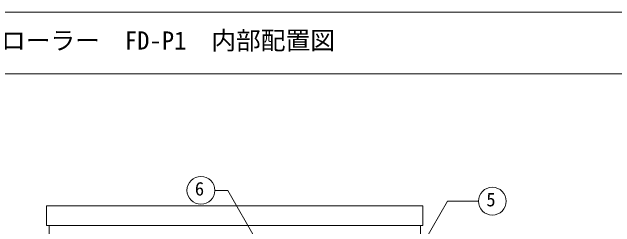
# Model space of a CAD drawing. Units: millimetres, scale not verified. Extents: x -28785 to 23890, y -3354 to 5557.
# Drawn here: x -21770 to -20796, y 282 to 630 of the extents above; entities that cross this region are included whole.
import ezdxf
from ezdxf.enums import TextEntityAlignment as Align

# ---------------------------------------------------------------- set-up
doc = ezdxf.new("R2010")
doc.units = ezdxf.units.MM
doc.header["$LTSCALE"] = 10
for name, color, linetype, lineweight in [('0-1_WAKU', 7, 'Continuous', 18), ('1-0', 7, 'Continuous', 18), ('E-1__F-0_', 7, 'Continuous', 20), ('F-B__0-3_MOJI', 7, 'Continuous', 18)]:
    doc.layers.add(name, color=color, linetype=linetype, lineweight=lineweight)
doc.styles.add('ＭＳ ゴシック', font='')
doc.styles.get('ＭＳ ゴシック').set_extended_font_data('MS Gothic')

msp = doc.modelspace()

# ---------------------------------------------------------------- linework, layer by layer
at = {"layer": '0-1_WAKU'}
for p, q in [((-23889.77, 629.76), (-15889.77, 629.76)), ((-23889.77, 529.76), (-15889.77, 529.76))]:
    msp.add_line(p, q, dxfattribs=at)
at = {"layer": '1-0'}
for p, q in [((-21713.96, 284.38), (-21713.96, 316.38)), ((-21713.96, 316.38), (-21105.96, 316.38)), ((-21105.96, 316.38), (-21105.96, 284.38)), ((-21105.96, 284.38), (-21713.96, 284.38)), ((-21709.96, -223.62), (-21709.96, 284.38)), ((-21109.96, 284.38), (-21109.96, -223.62))]:
    msp.add_line(p, q, dxfattribs=at)
at = {"layer": 'E-1__F-0_', "lineweight": 18}
for p, q in [((-21569.77, 629.76), (-21969.77, 629.76)), ((-21969.77, 529.76), (-21569.77, 529.76))]:
    msp.add_line(p, q, dxfattribs=at)
at = {"layer": 'F-B__0-3_MOJI'}
for p, q in [((-21421.48, 341.24), (-21441.68, 341.24)), ((-21324.34, 172.98), (-21421.48, 341.24)), ((-21108.55, 250.61), (-21066.35, 323.71)), ((-21066.35, 323.71), (-21016.35, 323.71))]:
    msp.add_line(p, q, dxfattribs=at)
for centre in [(-21464.72, 341.24), (-20993.85, 323.71)]:
    msp.add_circle(centre, 22.5, dxfattribs=at)

# ---------------------------------------------------------------- texts
at = {"layer": 'F-B__0-3_MOJI', "style": 'ＭＳ ゴシック'}
for s, height, p in [('自動潅水コントローラー\u3000FD-P1\u3000内部配置図', 29.33, (-22067.89, 560.29)), ('6', 21.99, (-21474.46, 326.24)), ('5', 21.99, (-21003.59, 308.71))]:
    msp.add_text(s, height=height, dxfattribs=at).set_placement(p, align=Align.BOTTOM_LEFT)

doc.saveas('drawing.dxf')
